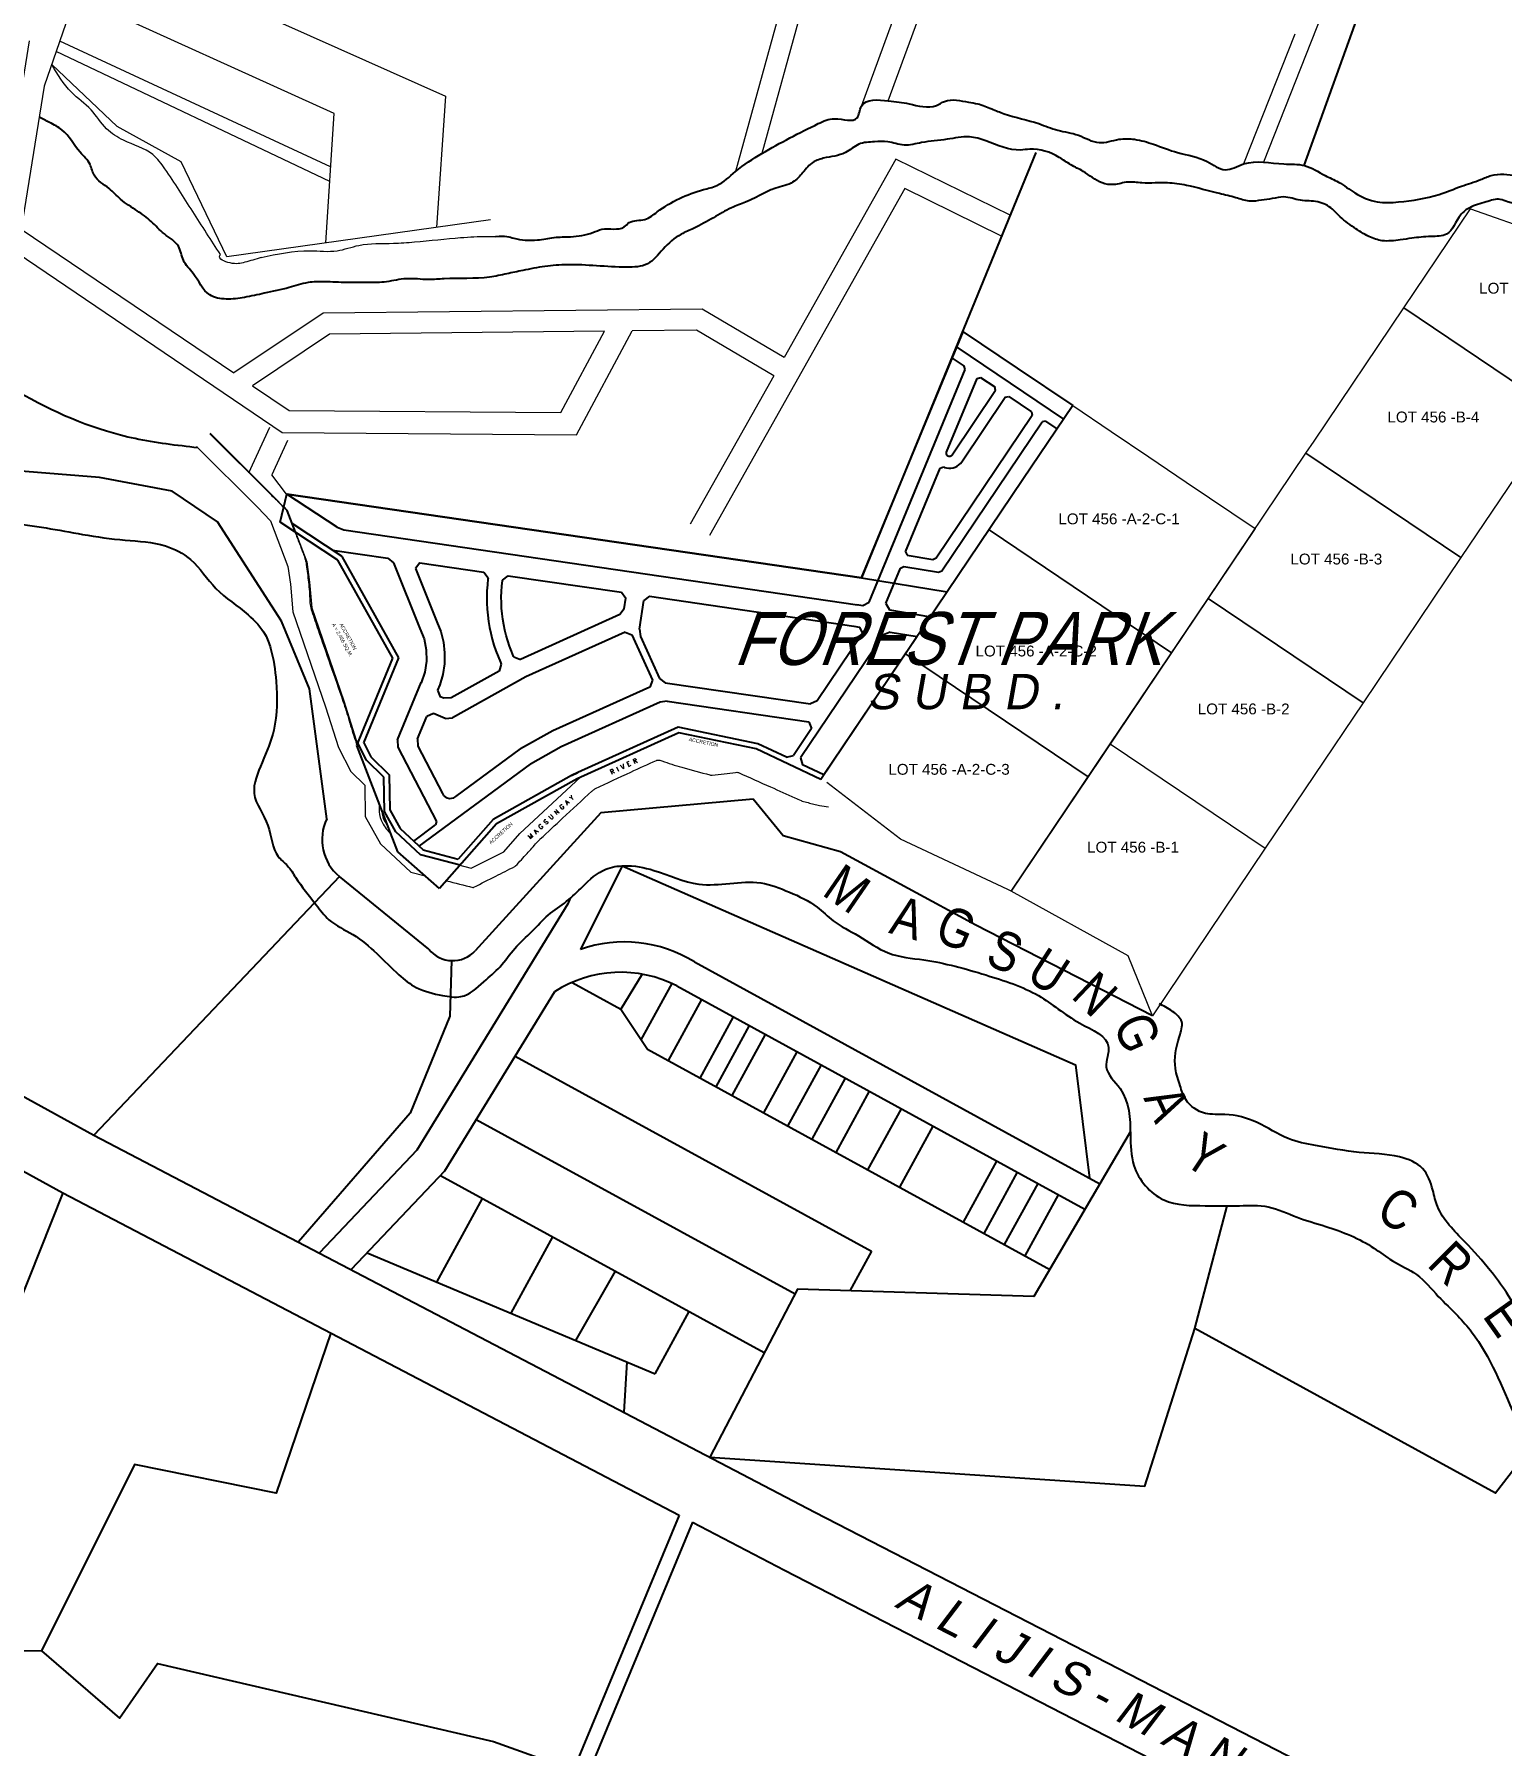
# Model space of a CAD drawing. Header units: inches. Extents: x -1369 to 1198, y -366 to 1398.
# Drawn here: x -592.79 to -570.34, y 935.08 to 961.27 of the extents above; entities that cross this region are included whole.
import ezdxf
from ezdxf.enums import TextEntityAlignment as Align

# ---------------------------------------------------------------- set-up
doc = ezdxf.new("R2010")
doc.units = ezdxf.units.IN
doc.header["$MEASUREMENT"] = 0
doc.linetypes.add('CENTER', pattern=[2, 1.25, -0.25, 0.25, -0.25])
doc.linetypes.add('CENTER2', pattern=[1.125, 0.75, -0.125, 0.125, -0.125])
for name, color, linetype, lineweight in [('ACCRETION', 7, 'Continuous', 13), ('ADJ_LOTS', 7, 'Continuous', 13), ('ARC1', 7, 'Continuous', 13), ('BDRY_LOTS', 6, 'Continuous', 13), ('BOUNDARY', 3, 'Continuous', 13), ('RIVER', 6, 'Continuous', 13), ('ROAD', 8, 'Continuous', 20), ('SUBDIVIDION', 8, 'Continuous', 25)]:
    doc.layers.add(name, color=color, linetype=linetype, lineweight=lineweight)
for name, color, linetype in [('BLOCKS', 5, 'Continuous'), ('CREEK_RIVER', 7, 'Continuous'), ('LOT_NO', 8, 'Continuous'), ('NATL_ROAD', 1, 'Continuous'), ('PERIMETER', 1, 'Continuous'), ('SUBLOTS', 1, 'Continuous')]:
    doc.layers.add(name, color=color, linetype=linetype)
doc.styles.add('LOT_NO', font='ARIALN.TTF', dxfattribs={"width": 1.5, "height": 1})
doc.styles.add('LOTNUMBER', font='arial.ttf', dxfattribs={"height": 10})
doc.styles.add('PX-0', font='leroy')
doc.styles.get("Standard").update_dxf_attribs({"font": 'arial.ttf'})
doc.styles.add('T_STYLE', font='simplex.shx')

msp = doc.modelspace()

# ---------------------------------------------------------------- linework, layer by layer
at = {"layer": 'ADJ_LOTS', "color": 8}
for p, q in [((-571.8374, 957.0807), (-570.8157, 958.5985)), ((-570.8157, 958.5985), (-568.571, 957.8109)), ((-573.2093, 955.043), (-571.8374, 957.0807)), ((-569.4662, 955.4843), (-571.8374, 957.0807)), ((-571.8374, 957.0807), (-569.4662, 955.4843)), ((-577.6644, 954.457), (-576.9037, 955.587)), ((-576.9037, 955.587), (-576.3132, 955.1892)), ((-569.4662, 955.4843), (-570.9632, 953.2606)), ((-576.3132, 955.1892), (-575.7394, 954.8025)), ((-573.3344, 954.857), (-573.2093, 955.043)), ((-575.7394, 954.8025), (-575.1655, 954.4158)), ((-574.8314, 952.6334), (-573.3344, 954.857)), ((-570.9632, 953.2606), (-573.3344, 954.857)), ((-573.3344, 954.857), (-570.9632, 953.2606)), ((-578.1834, 953.6864), (-577.6644, 954.457)), ((-575.1655, 954.4158), (-574.1098, 953.7046)), ((-579.4631, 951.7855), (-578.1834, 953.6864)), ((-575.3895, 951.804), (-578.1834, 953.6864)), ((-578.1834, 953.6864), (-575.3892, 951.804)), ((-574.1098, 953.7046), (-575.3895, 951.804)), ((-570.9632, 953.2606), (-572.4602, 951.037)), ((-578.8242, 952.7347), (-580.7567, 949.8641)), ((-576.3284, 950.4097), (-574.8314, 952.6334)), ((-572.4602, 951.037), (-574.8314, 952.6334)), ((-574.8314, 952.6334), (-572.4602, 951.037)), ((-580.7567, 949.8641), (-579.4631, 951.7855)), ((-579.4631, 951.7855), (-576.6692, 949.9034)), ((-576.6687, 949.9034), (-579.4631, 951.7855)), ((-575.3892, 951.804), (-576.6687, 949.9034)), ((-572.4602, 951.037), (-573.9572, 948.8133)), ((-577.8468, 948.1542), (-576.3284, 950.4097)), ((-576.3284, 950.4097), (-573.9572, 948.8133)), ((-579.5395, 948.9531), (-580.6653, 949.8209)), ((-576.6692, 949.9034), (-577.8468, 948.1542)), ((-577.8963, 948.1816), (-579.5395, 948.9531)), ((-573.9572, 948.8133), (-575.6843, 946.2483)), ((-577.8468, 948.1542), (-577.8963, 948.1816)), ((-576.053, 947.1674), (-577.8468, 948.1542)), ((-575.6843, 946.2483), (-576.053, 947.1674))]:
    msp.add_line(p, q, dxfattribs=at)
at = {"layer": 'ARC1', "color": 8}
msp.add_arc((-578.7886, 954.8558), 0.0479, 157.55021, 326.05078, dxfattribs=at)
at = {"layer": 'BLOCKS', "color": 8}
for p, q in [((-578.7478, 956.3122), (-578.5666, 956.1901)), ((-578.6777, 956.4819), (-577.0432, 955.38)), ((-580.02, 952.5808), (-578.5507, 956.1371)), ((-578.5507, 956.1371), (-578.5666, 956.1901)), ((-578.8329, 954.8741), (-578.3663, 956.0033)), ((-578.0836, 955.8172), (-578.7489, 954.8291)), ((-578.3663, 956.0033), (-578.3133, 956.0193)), ((-578.3133, 956.0193), (-578.0942, 955.8716)), ((-578.0836, 955.8172), (-578.0942, 955.8716)), ((-578.5996, 954.7286), (-577.9345, 955.7166)), ((-577.9345, 955.7166), (-577.8801, 955.7272)), ((-577.8801, 955.7272), (-577.5319, 955.4925)), ((-578.9906, 953.2556), (-577.5213, 955.4381)), ((-578.9059, 953.0593), (-577.3721, 955.3375)), ((-577.5319, 955.4925), (-577.5213, 955.4381)), ((-577.3178, 955.3481), (-577.3721, 955.3375)), ((-577.3178, 955.3481), (-577.1438, 955.2309)), ((-578.8363, 954.8605), (-578.8329, 954.8741)), ((-578.8356, 954.8465), (-578.8363, 954.8605)), ((-578.8309, 954.8333), (-578.8356, 954.8465)), ((-578.8225, 954.822), (-578.8309, 954.8333)), ((-578.8113, 954.8136), (-578.8225, 954.822)), ((-578.798, 954.8089), (-578.8113, 954.8136)), ((-578.784, 954.8082), (-578.798, 954.8089)), ((-578.7704, 954.8115), (-578.784, 954.8082)), ((-578.7584, 954.8187), (-578.7704, 954.8115)), ((-578.7489, 954.8291), (-578.7584, 954.8187)), ((-578.6203, 954.7023), (-578.5996, 954.7286)), ((-579.4638, 953.3472), (-578.9335, 954.6305)), ((-578.9335, 954.6305), (-578.8816, 954.6496)), ((-578.8816, 954.6496), (-578.8657, 954.6414)), ((-578.8657, 954.6414), (-578.8335, 954.6325)), ((-578.8335, 954.6325), (-578.8002, 954.6283)), ((-578.8002, 954.6283), (-578.7668, 954.6291)), ((-578.7668, 954.6291), (-578.7338, 954.6347)), ((-578.7338, 954.6347), (-578.702, 954.6451)), ((-578.702, 954.6451), (-578.6721, 954.6601)), ((-578.6721, 954.6601), (-578.6446, 954.6793)), ((-578.6446, 954.6793), (-578.6203, 954.7023)), ((-588.161, 953.7241), (-588.9305, 954.2314)), ((-588.9238, 953.9812), (-588.9768, 954.0362)), ((-588.7969, 953.6482), (-588.9238, 953.9812)), ((-588.0839, 953.2776), (-588.8476, 953.781)), ((-588.161, 953.7241), (-588.0575, 953.6847)), ((-588.0575, 953.6847), (-580.1967, 952.5403)), ((-588.2305, 953.3742), (-587.3835, 953.2509)), ((-587.2177, 951.7265), (-588.0839, 953.2776)), ((-587.3835, 953.2509), (-587.2965, 953.1824)), ((-587.2965, 953.1824), (-586.8924, 952.1755)), ((-579.4638, 953.3472), (-579.4369, 953.2988)), ((-579.4369, 953.2988), (-579.0415, 953.2337)), ((-579.0415, 953.2337), (-578.9906, 953.2556)), ((-586.9622, 953.0926), (-586.6355, 952.2786)), ((-585.916, 953.0373), (-585.8496, 952.9486)), ((-585.8513, 952.9369), (-585.8608, 952.844)), ((-585.8496, 952.9486), (-585.8513, 952.9369)), ((-585.6401, 952.8256), (-585.6315, 952.9101)), ((-585.6315, 952.9101), (-585.6306, 952.9164)), ((-585.6306, 952.9164), (-585.5419, 952.9828)), ((-585.5419, 952.9828), (-583.8078, 952.7303)), ((-579.7607, 952.5562), (-579.5368, 953.098)), ((-579.5368, 953.098), (-579.4884, 953.1249)), ((-579.4884, 953.1249), (-578.9567, 953.0374)), ((-578.9567, 953.0374), (-578.9059, 953.0593)), ((-585.8668, 952.7508), (-585.8692, 952.6575)), ((-585.8692, 952.6575), (-585.868, 952.5641)), ((-585.8608, 952.844), (-585.8668, 952.7508)), ((-585.6477, 952.6561), (-585.6456, 952.7409)), ((-585.6467, 952.5712), (-585.6477, 952.6561)), ((-585.6456, 952.7409), (-585.6401, 952.8256)), ((-583.8078, 952.7303), (-583.7416, 952.6416)), ((-583.7656, 952.4763), (-583.7416, 952.6416)), ((-583.3789, 952.6679), (-583.4677, 952.6017)), ((-583.3789, 952.6679), (-580.2515, 952.2126)), ((-585.868, 952.5641), (-585.8632, 952.4708)), ((-585.8632, 952.4708), (-585.8549, 952.3778)), ((-585.8549, 952.3778), (-585.8429, 952.2852)), ((-585.6423, 952.4864), (-585.6467, 952.5712)), ((-585.6347, 952.4019), (-585.6423, 952.4864)), ((-585.6239, 952.3177), (-585.6347, 952.4019)), ((-583.8323, 952.3879), (-585.3525, 951.7036)), ((-583.7656, 952.4763), (-583.8323, 952.3879)), ((-583.5313, 952.1646), (-583.4677, 952.6017)), ((-580.2044, 952.5415), (-580.1168, 952.527)), ((-580.1168, 952.527), (-580.02, 952.5808)), ((-579.7607, 952.5562), (-579.7068, 952.4594)), ((-579.7607, 952.5562), (-579.7068, 952.4594)), ((-579.7068, 952.4594), (-579.0792, 952.3559)), ((-586.8924, 952.1755), (-586.8296, 952.0161)), ((-586.6355, 952.2786), (-586.5742, 952.1273)), ((-586.5742, 952.1273), (-586.5336, 951.9665)), ((-585.8429, 952.2852), (-585.8275, 952.1931)), ((-585.8275, 952.1931), (-585.8085, 952.1017)), ((-585.6098, 952.234), (-585.6239, 952.3177)), ((-585.5926, 952.1509), (-585.6098, 952.234)), ((-585.5721, 952.0685), (-585.5926, 952.1509)), ((-583.7526, 952.1203), (-585.2734, 951.4357)), ((-583.7526, 952.1203), (-583.6491, 952.081)), ((-583.5313, 952.1646), (-583.5159, 952.0549)), ((-580.2515, 952.2126), (-580.1652, 952.1983)), ((-580.1652, 952.1983), (-580.1213, 952.0967)), ((-579.6988, 952.1214), (-579.8005, 952.0775)), ((-579.6988, 952.1214), (-579.2832, 952.0529)), ((-586.8296, 952.0161), (-586.7959, 951.8481)), ((-586.7959, 951.8481), (-586.7924, 951.6768)), ((-586.5336, 951.9665), (-586.5147, 951.8017)), ((-585.8085, 952.1017), (-585.786, 952.0111)), ((-585.786, 952.0111), (-585.76, 951.9214)), ((-585.76, 951.9214), (-585.7306, 951.8327)), ((-585.5485, 951.987), (-585.5721, 952.0685)), ((-585.5218, 951.9064), (-585.5485, 951.987)), ((-585.492, 951.8269), (-585.5218, 951.9064)), ((-583.6491, 952.081), (-583.3348, 951.3827)), ((-583.5159, 952.0549), (-583.2268, 951.4128)), ((-579.8005, 952.0775), (-581.0673, 950.1958)), ((-580.1213, 952.0967), (-580.8143, 951.0673)), ((-579.2832, 952.0529), (-580.7098, 949.9338)), ((-587.7531, 950.4242), (-587.2177, 951.7265)), ((-586.7924, 951.6768), (-586.8192, 951.5075)), ((-586.5179, 951.6359), (-586.5431, 951.472)), ((-586.5147, 951.8017), (-586.5179, 951.6359)), ((-585.7306, 951.8327), (-585.6979, 951.7453)), ((-585.6979, 951.7453), (-585.6618, 951.6591)), ((-585.6479, 951.6295), (-585.6817, 951.5241)), ((-585.6618, 951.6591), (-585.6479, 951.6295)), ((-585.4592, 951.7487), (-585.492, 951.8269)), ((-585.4562, 951.7423), (-585.4592, 951.7487)), ((-585.4562, 951.7423), (-585.3525, 951.7036)), ((-587.2349, 950.4718), (-586.8745, 951.3483)), ((-586.8192, 951.5075), (-586.8754, 951.3457)), ((-586.5431, 951.472), (-586.5899, 951.3129)), ((-585.2734, 951.4357), (-586.3956, 950.8067)), ((-583.3348, 951.3827), (-583.374, 951.2792)), ((-583.2268, 951.4128), (-583.1384, 951.3461)), ((-583.1384, 951.3461), (-580.9155, 951.0225)), ((-586.5899, 951.3129), (-586.6251, 951.2341)), ((-586.6251, 951.2341), (-586.584, 951.1313)), ((-586.5247, 951.1069), (-586.584, 951.1313)), ((-586.4142, 951.1136), (-586.5247, 951.1069)), ((-583.374, 951.2792), (-584.8578, 950.6112)), ((-583.1071, 951.0618), (-583.2167, 951.0464)), ((-583.1071, 951.0618), (-580.9429, 950.7467)), ((-580.8143, 951.0673), (-580.9155, 951.0225)), ((-586.93, 950.4852), (-586.7878, 950.8311)), ((-586.6857, 950.8738), (-586.7878, 950.8311)), ((-586.5061, 950.8), (-586.6857, 950.8738)), ((-586.5061, 950.8), (-586.3956, 950.8067)), ((-583.2167, 951.0464), (-584.7331, 950.3638)), ((-584.8578, 950.6112), (-585.3535, 950.3334)), ((-582.9423, 950.6642), (-584.4748, 949.9744)), ((-581.72, 950.4118), (-582.9423, 950.6642)), ((-580.8981, 950.6455), (-581.1752, 950.2338)), ((-580.9429, 950.7467), (-580.8981, 950.6455)), ((-587.7108, 950.1631), (-587.8445, 950.4201)), ((-587.7531, 950.4242), (-587.6431, 950.2128)), ((-587.2349, 950.4718), (-587.23, 950.3611)), ((-587.23, 950.3611), (-586.64, 949.2231)), ((-586.93, 950.4852), (-586.9252, 950.3746)), ((-586.9252, 950.3746), (-586.5497, 949.6503)), ((-586.3447, 949.6026), (-585.3535, 950.3334)), ((-584.7331, 950.3638), (-585.2031, 950.1004)), ((-581.2819, 950.2045), (-581.72, 950.4118)), ((-587.447, 949.9006), (-587.7108, 950.1631)), ((-587.6431, 950.2128), (-587.3647, 949.9359)), ((-586.9051, 948.8453), (-585.2031, 950.1004)), ((-581.2819, 950.2045), (-581.1752, 950.2338)), ((-581.0673, 950.1958), (-581.0379, 950.0891)), ((-580.7098, 949.9338), (-581.0379, 950.0891)), ((-587.4365, 949.3766), (-587.447, 949.9006)), ((-587.3647, 949.9359), (-587.3539, 949.399)), ((-584.5736, 949.9245), (-585.774, 949.2517)), ((-584.4748, 949.9744), (-584.5736, 949.9245)), ((-584.5736, 949.9245), (-584.4748, 949.9744)), ((-586.5497, 949.6503), (-586.5304, 949.6222)), ((-586.5304, 949.6222), (-586.5048, 949.5996)), ((-586.5048, 949.5996), (-586.4745, 949.584)), ((-586.4745, 949.584), (-586.4413, 949.5763)), ((-586.4413, 949.5763), (-586.4073, 949.5769)), ((-586.4073, 949.5769), (-586.3744, 949.5859)), ((-586.3744, 949.5859), (-586.3447, 949.6026)), ((-587.261, 949.0627), (-587.4365, 949.3766)), ((-587.3539, 949.399), (-587.1949, 949.1147)), ((-586.64, 949.2231), (-586.6526, 949.1691)), ((-585.774, 949.2517), (-586.3057, 948.6478)), ((-586.8845, 948.7128), (-587.261, 949.0627)), ((-587.1949, 949.1147), (-586.8433, 948.7879)), ((-586.9877, 948.9221), (-586.6526, 949.1691)), ((-586.2771, 948.5546), (-586.8845, 948.7128)), ((-586.8433, 948.7879), (-586.3057, 948.6478))]:
    msp.add_line(p, q, dxfattribs=at)
at = {"layer": 'BLOCKS', "color": 8, "linetype": 'CENTER'}
msp.add_line((-586.8937, 953.1796), (-586.9622, 953.0926), dxfattribs=at)
at = {"layer": 'BLOCKS', "color": 8, "linetype": 'Continuous'}
for p, q in [((-586.8937, 953.1796), (-585.916, 953.0373)), ((-585.6817, 951.5241), (-586.4142, 951.1136))]:
    msp.add_line(p, q, dxfattribs=at)
at = {"layer": 'BOUNDARY', "color": 8, "linetype": 'CENTER2', "ltscale": 5}
for p, q in [((-589.1949, 955.254), (-589.5149, 954.5512)), ((-588.9205, 955.0551), (-589.1604, 954.5282)), ((-588.9353, 954.2321), (-589.1604, 954.5282))]:
    msp.add_line(p, q, dxfattribs=at)
at = {"layer": 'CREEK_RIVER', "color": 8}
for points, knots in [([(-610.0285, 960.3233), (-609.9876, 960.304), (-609.907, 960.2659), (-609.8116, 960.2138), (-609.7364, 960.1662), (-609.3759, 959.9352), (-608.6035, 959.8779), (-607.7714, 959.6065), (-607.0866, 959.5279), (-606.5895, 959.4531), (-606.0371, 959.3342), (-605.3732, 959.4166), (-604.6476, 959.4838), (-603.9681, 959.7083), (-603.5133, 959.9993), (-603.0523, 960.183), (-602.5435, 960.137), (-601.9261, 959.935), (-601.1092, 959.585), (-600.2884, 959.2325), (-599.5713, 958.9278), (-599.0845, 958.6432), (-598.4843, 958.6171), (-597.9791, 958.269), (-597.3532, 958.4553), (-596.6596, 957.7546), (-596.5276, 956.7464), (-595.8101, 955.8683), (-595.5625, 955.15), (-595.2818, 954.5234), (-594.9485, 954.1057), (-594.2045, 953.7963), (-593.2322, 953.8514), (-592.2133, 953.6339), (-591.4174, 953.5176), (-590.8382, 953.4966), (-590.3324, 953.2312), (-590.0372, 952.7429), (-589.5579, 952.4484), (-589.2634, 952.1277), (-589.1438, 951.793), (-589.0752, 951.2943), (-589.0677, 950.7091), (-589.2951, 950.1425), (-589.5275, 949.624), (-589.1598, 949.1936), (-589.1604, 948.7384), (-588.904, 948.5497), (-588.7471, 948.2756), (-588.5225, 948.0134), (-588.2748, 947.6645), (-587.7439, 947.4412), (-587.3784, 947.0019), (-586.9342, 946.6424), (-586.597, 946.5672), (-586.2083, 946.4985), (-585.9323, 946.7598), (-585.6502, 946.9928), (-585.448, 947.2942), (-585.1749, 947.5314), (-584.94, 947.8038), (-584.6422, 947.9869), (-584.3804, 948.2529), (-584.112, 948.5054), (-583.7075, 948.5663), (-583.2236, 948.4756), (-582.5666, 948.1469), (-581.8258, 948.3771), (-581.2294, 948.1422), (-580.8422, 947.9647), (-580.5502, 947.6561), (-580.151, 947.4776), (-579.7368, 947.1561), (-579.0312, 947.1085), (-578.2768, 946.8897), (-577.413, 946.6176), (-576.9149, 946.1528), (-576.2458, 945.891), (-576.4675, 945.4159), (-576.0392, 945.0697), (-576.018, 944.5093), (-576.0149, 943.8765), (-575.5612, 943.3383), (-574.9083, 943.3455), (-574.3824, 943.3362), (-573.8934, 943.3622), (-573.4764, 943.1516), (-572.9186, 943.0037), (-572.4102, 942.7988), (-571.9983, 942.4696), (-571.6067, 942.3107), (-571.3281, 941.9568), (-571.0276, 941.6855), (-570.5492, 941.1318), (-570.2461, 940.3376), (-569.8571, 939.5253), (-569.4608, 938.9916), (-568.9603, 938.8702), (-568.5451, 938.8934), (-568.2556, 938.7025), (-567.8552, 938.3682), (-567.2933, 938.2313), (-566.9065, 937.796), (-566.5078, 937.4899), (-566.334, 936.8818), (-565.9867, 936.3755), (-566.0203, 935.8278), (-565.8504, 935.3531), (-565.4644, 935.0258), (-564.994, 934.993), (-564.6785, 935.0234), (-564.4601, 935.061), (-564.3888, 935.0684)], [0, 0, 0, 0, 0.00045245, 0.00089134, 0.0010854, 0.00134324, 0.00516387, 0.00847533, 0.01013265, 0.01203045, 0.01351396, 0.01574369, 0.01864401, 0.02081189, 0.02280384, 0.02404537, 0.0256871, 0.02776364, 0.03054897, 0.0345648, 0.03668859, 0.03836631, 0.04010153, 0.04256589, 0.04403196, 0.0460357, 0.05119349, 0.05403677, 0.05710487, 0.05872881, 0.06092741, 0.06221236, 0.06663196, 0.07042755, 0.07261529, 0.07468694, 0.07615511, 0.07810564, 0.08022826, 0.08164632, 0.08251134, 0.08444712, 0.08715986, 0.08890091, 0.09053417, 0.09231807, 0.09398464, 0.09464733, 0.09536223, 0.09711928, 0.09811671, 0.09956363, 0.10267705, 0.10376672, 0.10517538, 0.10611475, 0.10751217, 0.10863127, 0.10983872, 0.11108127, 0.11224098, 0.11341259, 0.11453169, 0.1159962, 0.11695006, 0.11849145, 0.12088228, 0.12404701, 0.12558498, 0.12718408, 0.1282642, 0.12976127, 0.13151981, 0.13336995, 0.13661546, 0.13950961, 0.14204429, 0.14395685, 0.14495912, 0.14627521, 0.14867595, 0.15026662, 0.15259183, 0.15472151, 0.1564794, 0.15794547, 0.15950227, 0.16104025, 0.16374106, 0.16487852, 0.16629551, 0.16786941, 0.16927764, 0.17035763, 0.17515037, 0.17758615, 0.17945402, 0.18153055, 0.18241144, 0.18353838, 0.18483909, 0.18766892, 0.18895359, 0.19061032, 0.19254901, 0.19509416, 0.1965043, 0.19787511, 0.20004334, 0.20104633, 0.20251591, 0.20323049, 0.20323049, 0.20323049, 0.20323049]), ([(-585.7338, 958.1752), (-585.5864, 958.1904), (-585.4283, 958.1282), (-585.1327, 958.1005), (-584.8418, 958.1694), (-584.5567, 958.1664), (-584.3043, 958.1994), (-584.0532, 958.3287), (-583.8183, 958.2465), (-583.6612, 958.4366), (-583.4441, 958.4019), (-583.1135, 958.6799), (-582.7441, 958.8526), (-582.2958, 958.9519), (-582.0373, 959.211), (-581.5268, 959.5354), (-581.0064, 959.8015), (-580.5395, 960.0257), (-580.1735, 959.8813), (-580.16, 960.2994), (-579.7309, 960.2531), (-579.3881, 960.2126), (-579.0651, 960.112), (-578.8019, 960.3003), (-578.569, 960.238), (-578.3286, 960.2055), (-578.1494, 960.1325), (-577.8481, 960.0036), (-577.495, 959.9436), (-577.1304, 959.7831), (-576.8075, 959.7511), (-576.5138, 959.5585), (-576.2197, 959.6773), (-575.9349, 959.6708), (-575.6364, 959.5818), (-575.2755, 959.4337), (-574.8918, 959.385), (-574.5762, 959.1313), (-574.1874, 959.3783), (-573.7759, 959.2672), (-573.3366, 959.2928), (-573.0803, 959.1186), (-572.8109, 959.0048), (-572.5745, 958.8211), (-572.2615, 958.6773), (-571.8133, 958.7087), (-571.3749, 958.7706), (-570.975, 958.945), (-570.7039, 959.0224), (-570.4367, 959.1502), (-570.0995, 959.106), (-569.5714, 959.0459), (-569.0673, 958.7993), (-568.528, 958.7874), (-568.197, 958.9164), (-567.8063, 958.8788), (-567.6013, 958.5915), (-567.3227, 958.3129), (-566.9401, 958.3246), (-566.6698, 958.5936), (-566.7354, 958.9704), (-566.7743, 959.3038), (-566.7426, 959.619), (-566.554, 959.8324), (-566.4167, 960.1665), (-566.0066, 960.0755), (-565.6547, 960.1765), (-565.3377, 959.9818), (-565.1126, 959.8122), (-564.9171, 959.7131), (-564.6573, 959.5548), (-564.3085, 959.3844), (-563.8454, 959.3517), (-563.4583, 959.3091), (-563.1472, 959.291), (-562.9623, 959.1419), (-562.7655, 959.064), (-562.5784, 958.9859), (-562.3337, 958.9999), (-561.9816, 958.9759), (-561.9079, 958.4701), (-561.6719, 958.1608), (-561.5236, 957.8728), (-561.4427, 957.6313), (-561.2228, 957.3835), (-561.5034, 957.1172), (-561.3761, 956.8236), (-561.4588, 956.3556), (-561.6362, 955.8836), (-561.8314, 955.3626), (-561.9885, 955.0136), (-561.9003, 954.7316), (-561.8605, 954.244), (-561.8535, 953.6825), (-561.8266, 953.0728), (-561.8949, 952.7106), (-561.878, 952.3626), (-561.8832, 952.058), (-561.8801, 951.7717), (-561.7389, 951.5095), (-561.6238, 951.2088), (-561.4782, 950.9506), (-561.3438, 950.7107), (-561.1842, 950.4674), (-560.8799, 950.5394), (-560.6555, 950.5982), (-560.4315, 950.7534), (-560.1969, 950.8011), (-559.9538, 950.9437), (-559.6179, 950.8815), (-559.5234, 950.5294), (-559.2432, 950.3532), (-559.0654, 950.0945), (-558.817, 949.946), (-558.7018, 949.7613), (-558.5563, 949.6065), (-558.2947, 949.5225), (-557.9113, 949.7979), (-557.4453, 949.9514), (-556.9528, 950.353), (-556.493, 950.0598), (-556.0422, 950.0086), (-555.6748, 949.9048), (-555.1681, 949.7059), (-554.5037, 949.8098), (-553.8947, 949.6263), (-553.4018, 949.636), (-553.0345, 949.5201), (-552.7156, 949.4718), (-552.4353, 949.4139), (-552.2033, 949.3849), (-551.894, 949.4042), (-551.6427, 949.4525), (-551.4687, 949.5298), (-551.4407, 949.7433), (-551.4035, 950.0113), (-551.2345, 950.2471), (-551.0588, 950.536), (-551.1775, 950.9831), (-550.8227, 951.3799), (-550.6948, 951.8481), (-550.5122, 952.3566), (-550.0476, 952.5311), (-549.7901, 952.8429), (-549.553, 952.9142), (-549.4053, 953.0648), (-549.0841, 953.0834), (-548.833, 953.0703), (-548.6568, 953.0338), (-548.6524, 953.0329)], [0.04332899, 0.04332899, 0.04332899, 0.04332899, 0.04415178, 0.04541546, 0.04626732, 0.04711082, 0.04826743, 0.04876042, 0.04990472, 0.05023361, 0.05105146, 0.05178815, 0.05440651, 0.05511256, 0.05630371, 0.05793904, 0.06119298, 0.06207247, 0.06321193, 0.0638528, 0.06524933, 0.06632349, 0.06771607, 0.06818695, 0.06940922, 0.06988016, 0.07063947, 0.07131991, 0.07315975, 0.07418542, 0.07526834, 0.07638747, 0.07741234, 0.07821266, 0.07921386, 0.08050589, 0.08209142, 0.08309789, 0.08407159, 0.08613338, 0.08718981, 0.08835774, 0.08911114, 0.0901157, 0.09134364, 0.09243883, 0.09453731, 0.09575, 0.09677567, 0.09736232, 0.09866811, 0.10003236, 0.10271121, 0.10414337, 0.1052673, 0.10624431, 0.10779376, 0.10857021, 0.11012931, 0.11099325, 0.11204554, 0.11364999, 0.11450851, 0.11502242, 0.1165158, 0.11740037, 0.11879105, 0.12005314, 0.12087082, 0.12164395, 0.12222903, 0.12392135, 0.1254523, 0.12680612, 0.12788001, 0.1284291, 0.12912626, 0.13000575, 0.13038485, 0.13160536, 0.13296884, 0.13475606, 0.13560325, 0.1361505, 0.13737779, 0.13818757, 0.13932715, 0.14017318, 0.14291545, 0.14431477, 0.14583596, 0.14647985, 0.14720034, 0.15072954, 0.15209962, 0.1532812, 0.1543903, 0.15556465, 0.15635026, 0.1571985, 0.15848376, 0.15959305, 0.16011915, 0.16131904, 0.16197519, 0.16300743, 0.16367951, 0.16465004, 0.16535316, 0.16649336, 0.16739989, 0.16869209, 0.1696623, 0.17049817, 0.17151759, 0.17179449, 0.17262028, 0.17396612, 0.17615569, 0.17776137, 0.17959984, 0.1808675, 0.18235626, 0.18338851, 0.18628781, 0.18785739, 0.1898051, 0.19077562, 0.19185236, 0.19296993, 0.19440779, 0.1953958, 0.19662232, 0.19731606, 0.19805997, 0.19897568, 0.19988222, 0.2009623, 0.20220189, 0.20409867, 0.20577109, 0.2071429, 0.20923238, 0.21034388, 0.21107374, 0.21163525, 0.21236519, 0.21413284, 0.21417787, 0.21417787, 0.21417787, 0.21417787]), ([(-554.4768, 949.4357), (-554.7434, 949.2643), (-555.2048, 949.3468), (-555.8365, 949.3118), (-556.2576, 949.5424), (-556.5656, 949.6017), (-556.8409, 949.6012), (-557.148, 949.6594), (-557.408, 949.563), (-557.6045, 949.4849), (-557.7583, 949.3773), (-557.9516, 949.3362), (-558.1653, 949.2806), (-558.394, 949.1895), (-558.6775, 949.0947), (-558.8739, 949.346), (-559.1383, 949.5189), (-559.4478, 949.7588), (-559.5991, 950.0525), (-559.7969, 950.3821), (-560.1557, 950.2868), (-560.4514, 950.2372), (-560.6836, 950.1654), (-560.9624, 950.1633), (-561.3043, 950.1124), (-561.7053, 950.2214), (-561.9223, 950.6149), (-561.9995, 951.0086), (-562.0527, 951.4258), (-562.1237, 951.778), (-562.1397, 952.1981), (-562.4844, 952.4193), (-562.5128, 952.787), (-562.2584, 953.2032), (-562.5762, 953.767), (-562.3339, 954.3594), (-562.4649, 954.7604), (-562.4538, 955.131), (-562.247, 955.3008), (-562.05, 955.5452), (-562.1108, 955.8821), (-561.8681, 956.1557), (-561.7394, 956.4709), (-561.5999, 956.9817), (-561.5847, 957.5333), (-561.8985, 957.8654), (-562.0438, 958.0675), (-562.2722, 958.2088), (-562.3554, 958.428), (-562.3778, 958.6749), (-562.7042, 958.8063), (-563.0203, 958.7717), (-563.334, 958.8922), (-563.621, 958.9329), (-563.9343, 959.0158), (-564.2508, 959.032), (-564.4946, 958.9886), (-564.7207, 958.9838), (-564.8515, 959.173), (-565.0894, 959.3612), (-565.3721, 959.524), (-565.686, 959.756), (-565.9757, 959.6771), (-566.2324, 959.7295), (-566.3739, 959.5752), (-566.3144, 959.3315), (-566.2262, 959.0686), (-566.2446, 958.7743), (-566.248, 958.5484), (-566.225, 958.3509), (-566.3051, 958.178), (-566.4908, 957.9792), (-566.7344, 957.8338), (-567.0711, 957.8057), (-567.3302, 957.9149), (-567.5825, 958.0911), (-567.8376, 958.2389), (-568.1109, 958.29), (-568.3728, 958.3787), (-568.6375, 958.5026), (-568.9129, 958.5742), (-569.1783, 958.5649), (-569.3787, 958.5562), (-569.6068, 958.5378), (-569.8626, 958.6969), (-570.1511, 958.6505), (-570.3908, 958.769), (-570.594, 958.6928), (-570.8093, 958.6442), (-571.0259, 958.4744), (-571.1133, 958.1727), (-571.4466, 958.1784), (-571.6755, 958.1556), (-571.9228, 958.1177), (-572.1482, 958.0895), (-572.3927, 958.1726), (-572.6091, 958.3192), (-572.8004, 958.4546), (-572.9511, 958.6268), (-573.1552, 958.7293), (-573.4186, 958.7076), (-573.6452, 958.8027), (-573.8454, 958.7519), (-574.0204, 958.729), (-574.2108, 958.7008), (-574.4212, 958.7779), (-574.743, 958.8457), (-575.0865, 958.9511), (-575.4192, 958.9992), (-575.6478, 958.9953), (-575.8498, 958.9869), (-576.0629, 959.027), (-576.2601, 958.9534), (-576.5132, 958.9919), (-576.6998, 959.1633), (-576.9357, 959.2644), (-577.1732, 959.4439), (-577.4523, 959.5345), (-577.8368, 959.4685), (-578.138, 959.6112), (-578.5093, 959.7289), (-578.8433, 959.6466), (-579.1746, 959.6328), (-579.4799, 959.543), (-579.7158, 959.6395), (-579.9494, 959.6213), (-580.187, 959.6154), (-580.4, 959.4094), (-580.6702, 959.3972), (-580.9194, 959.3067), (-581.0411, 959.1283), (-581.221, 958.9602), (-581.4529, 958.9268), (-581.6765, 958.8107), (-581.8875, 958.7055), (-582.1525, 958.6099), (-582.4093, 958.4567), (-582.6603, 958.3115), (-582.9456, 958.1985), (-583.1729, 958.0011), (-583.3856, 957.7122), (-583.9414, 957.6923), (-584.4462, 957.7621), (-584.9824, 957.7247), (-585.2873, 957.6609), (-585.5686, 957.6024), (-585.9641, 957.5147), (-586.3701, 957.5478), (-586.7943, 957.5026), (-587.0915, 957.5515), (-587.3981, 957.4696), (-587.703, 957.4705), (-588.0191, 957.4652), (-588.3215, 957.4854), (-588.6224, 957.4815), (-588.9222, 957.3783), (-589.2482, 957.3126), (-589.5673, 957.2393), (-589.8449, 957.2029), (-590.1858, 957.2605), (-590.3081, 957.5832), (-590.5354, 957.7866), (-590.5614, 958.066), (-590.8152, 958.2016), (-590.9964, 958.4095), (-591.228, 958.579), (-591.4659, 958.7197), (-591.6521, 958.9338), (-591.8868, 959.0542), (-591.9296, 959.3079), (-592.1522, 959.5018), (-592.2927, 959.7834), (-592.5477, 959.9131), (-592.6663, 959.9735), (-592.7187, 960.0014)], [0.05412589, 0.05412589, 0.05412589, 0.05412589, 0.05622927, 0.05878891, 0.06025598, 0.06092179, 0.06190331, 0.06301515, 0.06396574, 0.06460869, 0.06513497, 0.06581658, 0.06656096, 0.0673251, 0.06837785, 0.06907166, 0.07023379, 0.07162143, 0.07285266, 0.07359673, 0.07516369, 0.07582951, 0.07670055, 0.07755182, 0.07859849, 0.08018828, 0.08127435, 0.0828884, 0.08420785, 0.08546282, 0.0865249, 0.08820901, 0.08899463, 0.0899646, 0.09284708, 0.09437019, 0.09601294, 0.09700024, 0.09778611, 0.09858267, 0.10004155, 0.10074741, 0.10211922, 0.10340107, 0.10613647, 0.10694526, 0.10789984, 0.10861694, 0.10954019, 0.11015308, 0.11092621, 0.11262421, 0.11337058, 0.11422969, 0.11551835, 0.11661434, 0.11733536, 0.11805638, 0.11865186, 0.1194877, 0.12109959, 0.12196679, 0.12318835, 0.12390566, 0.12441268, 0.12496148, 0.12625819, 0.12722629, 0.12785766, 0.12853112, 0.12917231, 0.12967932, 0.13125518, 0.1318464, 0.13300525, 0.13395164, 0.13495006, 0.13591055, 0.13670971, 0.13771084, 0.13883477, 0.13950873, 0.14035223, 0.1408577, 0.14175019, 0.14319774, 0.14359732, 0.14432445, 0.14521694, 0.14581544, 0.14701959, 0.14782982, 0.14880229, 0.14939798, 0.15032563, 0.15103169, 0.15192008, 0.15293947, 0.15335631, 0.15420388, 0.15509245, 0.15595157, 0.15654726, 0.15710128, 0.15773452, 0.15842919, 0.15929753, 0.16103421, 0.16201123, 0.16264307, 0.16331702, 0.16403435, 0.16476148, 0.16535717, 0.16649113, 0.16720709, 0.16790799, 0.16947089, 0.16993615, 0.17176488, 0.17263322, 0.17377751, 0.17509413, 0.17598766, 0.17684677, 0.17752073, 0.17833096, 0.17912556, 0.18030041, 0.18094193, 0.18168686, 0.18240396, 0.18333631, 0.18393934, 0.18491894, 0.18569328, 0.18674869, 0.18789821, 0.18859537, 0.18979236, 0.19089443, 0.19196087, 0.19499631, 0.19613674, 0.19729335, 0.1981112, 0.19901165, 0.20132992, 0.20213135, 0.20326944, 0.20428632, 0.20525606, 0.20630912, 0.20744721, 0.2082907, 0.2092919, 0.21058947, 0.21162209, 0.21255259, 0.21342094, 0.21480201, 0.21564406, 0.21640294, 0.21735761, 0.21828111, 0.21918232, 0.22021042, 0.22101489, 0.222029, 0.22261532, 0.2234241, 0.2248905, 0.2256272, 0.22622281, 0.22622281, 0.22622281, 0.22622281]), ([(-561.3107, 935.1116), (-561.4079, 935.3315), (-561.5497, 935.3871), (-561.8029, 935.5035), (-562.1422, 935.6047), (-562.5455, 935.8346), (-562.9363, 935.918), (-563.2783, 936.1009), (-563.7078, 936.0691), (-564.1318, 936.0923), (-564.4833, 936.3198), (-564.6709, 936.6022), (-564.8277, 936.8524), (-565.0053, 937.1085), (-565.1587, 937.403), (-565.3407, 937.6599), (-565.6771, 937.8279), (-565.9748, 938.0412), (-566.3433, 938.2778), (-566.7564, 938.3854), (-566.9302, 938.7711), (-567.1443, 939.1118), (-567.515, 939.2671), (-567.9518, 939.3966), (-568.0463, 939.8145), (-568.3724, 939.9916), (-568.6292, 940.1125), (-568.8848, 940.3654), (-569.2131, 940.5444), (-569.657, 940.9286), (-569.9375, 941.4669), (-570.2418, 941.9929), (-570.5451, 942.3988), (-570.9124, 942.8152), (-571.3062, 943.1855), (-571.3954, 943.615), (-571.5144, 943.9575), (-571.9798, 944.1373), (-572.5373, 944.1404), (-573.1049, 944.2501), (-573.6518, 944.3485), (-574.0599, 944.6396), (-574.5036, 944.7586), (-574.8995, 944.72), (-575.1769, 944.9133), (-575.2639, 945.1915), (-575.3702, 945.5112), (-575.3104, 945.8368), (-575.1881, 946.1643), (-575.3793, 946.329), (-575.5101, 946.3995), (-575.578, 946.4318)], [0.049849777, 0.049849777, 0.049849777, 0.049849777, 0.050991804, 0.052046538, 0.053405647, 0.054706677, 0.055729974, 0.057397523, 0.058439833, 0.059973426, 0.061582064, 0.062378676, 0.063353395, 0.06453926, 0.065483563, 0.066691014, 0.067585264, 0.069193902, 0.070349384, 0.072000241, 0.073105245, 0.074405658, 0.075925531, 0.077026303, 0.078715608, 0.079560502, 0.080635988, 0.081551012, 0.083110888, 0.084356261, 0.087361427, 0.089068849, 0.090451108, 0.092401636, 0.094697812, 0.095550402, 0.096781569, 0.098091623, 0.10015582, 0.102410014, 0.103859543, 0.105641392, 0.107332508, 0.10833036, 0.109549366, 0.110310636, 0.111219662, 0.112862876, 0.113633032, 0.11433833, 0.115092653, 0.115092653, 0.115092653, 0.115092653])]:
    msp.add_open_spline(points, degree=3, knots=knots, dxfattribs=at)
msp.add_spline([(-590.2909, 954.9407), (-591.2522, 955.0814), (-592.9407, 955.7387), (-594.4692, 956.8934), (-595.9283, 958.836), (-596.1639, 959.317)], degree=3, dxfattribs=at)
at = {"layer": 'NATL_ROAD', "color": 1}
for points in [[(-608.0528, 953.3343), (-601.8675, 949.9148), (-591.8824, 944.4238), (-580.8486, 938.6546), (-554.1766, 924.9224)], [(-596.2767, 945.6934), (-592.3574, 943.5382), (-582.9244, 938.606)], [(-582.7215, 938.4998), (-581.3115, 937.7626), (-561.9485, 927.7935)]]:
    msp.add_lwpolyline(points, dxfattribs=at)
at = {"layer": 'PERIMETER', "color": 8}
for p, q in [((-580.1366, 952.9511), (-578.5806, 956.7169)), ((-578.5806, 956.7169), (-577.7557, 956.1608)), ((-577.7557, 956.1608), (-576.9039, 955.587)), ((-576.9039, 955.587), (-577.6646, 954.457)), ((-589.0321, 953.8032), (-588.9305, 954.2314)), ((-588.9305, 954.2314), (-580.1366, 952.9511)), ((-577.6646, 954.457), (-578.8239, 952.735)), ((-588.1465, 953.2194), (-589.0321, 953.8032)), ((-587.3097, 951.721), (-588.1465, 953.2194)), ((-580.1366, 952.9511), (-578.8239, 952.735)), ((-578.8242, 952.7347), (-580.7567, 949.8641)), ((-587.8589, 950.3851), (-587.3097, 951.721)), ((-582.9327, 950.5775), (-584.4879, 949.8774)), ((-581.7466, 950.3325), (-582.9327, 950.5775)), ((-587.2308, 948.7555), (-587.8589, 950.3851)), ((-580.7567, 949.8641), (-581.7466, 950.3325)), ((-584.4879, 949.8774), (-585.7211, 949.1862)), ((-585.7211, 949.1862), (-586.5914, 948.1977)), ((-586.5914, 948.1977), (-587.2308, 948.7555))]:
    msp.add_line(p, q, dxfattribs=at)
at = {"layer": 'RIVER', "color": 8}
for points in [[(-589.1766, 954.224), (-590.1101, 955.1553)], [(-589.1666, 954.2336), (-590.1002, 955.1649)], [(-589.3781, 954.0302), (-590.3117, 954.9615)], [(-589.1666, 954.2336), (-588.9238, 953.9812), (-588.7969, 953.6482)], [(-589.3781, 954.0302), (-589.1768, 953.8209), (-588.9118, 953.1256), (-588.8756, 952.8521), (-588.8378, 952.4303), (-588.3356, 950.9756), (-588.14, 950.3523), (-587.9501, 949.9872), (-587.738, 949.7762), (-587.7284, 949.2974), (-587.4946, 948.8792), (-587.0301, 948.4475), (-586.813, 948.391)], [(-588.7969, 953.6482), (-588.6254, 953.1981), (-588.5839, 952.8844), (-588.5488, 952.4922), (-588.0568, 951.0674), (-587.8678, 950.4648), (-587.8445, 950.4201)], [(-587.8445, 950.4201), (-587.7108, 950.1631), (-587.447, 949.9006), (-587.4365, 949.3766), (-587.261, 949.0627), (-586.8845, 948.7128), (-586.1067, 948.5102), (-585.6112, 948.7602), (-585.3632, 949.0381), (-584.4345, 949.9014)]]:
    msp.add_lwpolyline(points, dxfattribs=at)
for points in [[(-589.1766, 954.224, -0.0098657), (-589.1016, 954.1552, -0.0151576), (-589.0551, 954.1079, -0.0035537), (-588.9794, 954.0251, -0.0637446)], [(-588.8058, 953.654, -0.0012924), (-588.7364, 953.4761, -0.0057891), (-588.6812, 953.3287, -0.0102665), (-588.6528, 953.2446, -0.017562), (-588.6389, 953.1946, -0.0258806), (-588.6314, 953.1538, -0.0039384), (-588.5977, 952.8829, -0.0241262), (-588.5783, 952.597, 0.0637411), (-588.5624, 952.4893, 0.0121821), (-588.5467, 952.4384, 0.0021815), (-588.4513, 952.157, 0.0019251), (-588.2637, 951.6189, -0.0018638), (-588.07, 951.0631, -0.013793), (-587.9757, 950.7625, 0.0136827), (-587.8806, 950.4595, 0.0115866), (-587.8559, 950.3925, 0.0727524)], [(-586.4879, 948.3152, 0.0027128), (-586.0833, 948.2122, 0.1706861), (-586.075, 948.213, 0.0085573), (-586.0655, 948.2176, 0.0002411), (-585.7306, 948.3865, 0.0001082), (-585.4424, 948.5321, 0.0069168), (-585.4379, 948.5344, 0.0810935), (-585.4282, 948.5419, 0.0038087), (-585.2535, 948.7317, 0.0050548), (-585.1044, 948.8997, -0.0188556), (-585.0632, 948.9436, -0.0080503), (-585.051, 948.9553, -0.0002904), (-584.7084, 949.2723, -0.0012656), (-584.2596, 949.6849, -0.017242), (-584.2255, 949.7139, -0.0576519), (-584.207, 949.7255, -0.0021032), (-583.6663, 949.9783, -0.0033516), (-583.2731, 950.157, -0.0886601), (-583.2571, 950.1609, -0.1069136), (-583.19, 950.151, 0.0223682), (-582.885, 950.0515, 0.0024173), (-582.4559, 949.9348, 0.0640174), (-582.4392, 949.9325, 0.0232769), (-582.4225, 949.9332, 0.0020725), (-582.2363, 949.9504, 0.0189923), (-582.0624, 949.9739, -0.0951217), (-582.0271, 949.9733, -0.0527407), (-582.0169, 949.97, -0.0010519), (-581.5256, 949.7506, -0.0014615), (-581.1553, 949.583, 0.0057268), (-581.0605, 949.5411, 0.0337807), (-581.0447, 949.5355, 0.002996), (-580.8629, 949.4864, 0.0218298), (-580.7796, 949.4683, 0.0130662), (-580.6385, 949.4477)], [(-587.5158, 949.4948, -0.0001741), (-587.5158, 949.4903, 0.0112917), (-587.5139, 949.3704, 0.1183095), (-587.467, 949.2038, 0.0654647), (-587.3358, 949.0277, 0.0017731)], [(-587.4728, 949.3833, 0.0010777), (-587.4724, 949.372, 0.1183095), (-587.4308, 949.224, 0.0285155), (-587.3818, 949.147, 0.0017731)]]:
    msp.add_lwpolyline(points, format="xyb", dxfattribs=at)
at = {"layer": 'ROAD', "color": 8}
for p, q in [((-589.5193, 969.5412), (-592.6426, 960.4736)), ((-580.7344, 963.9945), (-582.0644, 959.1684)), ((-580.4364, 963.8824), (-581.6593, 959.4451)), ((-580.1362, 960.1704), (-578.9815, 963.3352)), ((-579.7253, 960.2518), (-578.6497, 963.1995)), ((-573.0911, 961.5699), (-573.9832, 959.3139)), ((-573.5055, 961.27), (-574.2907, 959.2842)), ((-591.5266, 959.8593), (-592.5274, 960.8077)), ((-590.5476, 959.3172), (-591.5266, 959.8593)), ((-589.8465, 957.8626), (-590.5476, 959.3172)), ((-585.8126, 958.4312), (-589.8465, 957.8626)), ((-584.7353, 955.479), (-584.0695, 956.7259)), ((-584.495, 955.1413), (-583.6465, 956.7303))]:
    msp.add_line(p, q, dxfattribs=at)
for points in [[(-591.8695, 962.7181), (-586.4995, 960.3222), (-586.6398, 958.3146)], [(-588.3348, 958.0756), (-588.2061, 960.0577), (-592.1672, 961.8582)], [(-592.8708, 961.1681), (-593.3607, 958.1282), (-588.999, 955.177), (-584.495, 955.1413)], [(-588.2592, 959.2394), (-592.4041, 961.1656)], [(-588.2738, 959.0158), (-592.4589, 961.0066)], [(-592.6426, 960.4736), (-592.9951, 958.2863), (-589.7429, 956.0858)], [(-577.8605, 958.5007), (-579.6108, 959.3595), (-581.321, 956.3238)], [(-577.9915, 958.1813), (-579.4704, 958.907), (-582.4597, 953.6008)], [(-581.321, 956.3238), (-582.5755, 957.064), (-588.375, 957.0034), (-589.7429, 956.0858)], [(-584.0695, 956.7259), (-588.2754, 956.682), (-589.4547, 955.8908)], [(-581.4793, 956.0428), (-582.662, 956.7406), (-583.6465, 956.7303)], [(-581.4793, 956.0428), (-582.7598, 953.7698)], [(-589.4547, 955.8908), (-588.8949, 955.512), (-584.7353, 955.479)]]:
    msp.add_lwpolyline(points, dxfattribs=at)
for points in [[(-589.9445, 957.8979), (-590.3696, 958.5578), (-590.7949, 959.211), (-590.9817, 959.4287), (-591.4277, 959.6465), (-591.6871, 959.8227), (-591.9257, 960.113), (-592.2265, 960.3826), (-592.5274, 960.8077)], [(-589.3218, 957.8527), (-589.5708, 957.7801), (-589.799, 957.7697), (-589.9546, 957.8838), (-589.9445, 957.8979)]]:
    msp.add_spline(points, degree=3, dxfattribs=at)
msp.add_open_spline([(-589.3218, 957.8527), (-589.0746, 957.9059), (-588.6912, 957.9885), (-588.1798, 957.921), (-587.7711, 958.0822), (-587.3671, 958.0595), (-586.8417, 958.1009), (-586.3363, 958.1554), (-585.9821, 958.1796), (-585.8511, 958.1722), (-585.7338, 958.1752)], degree=3, knots=[0, 0, 0, 0, 0.3016326, 0.4676144, 0.604483, 0.8164756, 0.9453794, 1.2377367, 1.4261169, 1.4464013, 1.4464013, 1.4464013, 1.4464013], dxfattribs=at)
at = {"layer": 'SUBDIVIDION', "color": 8}
for points in [[(-582.9244, 938.606), (-587.4587, 927.6832)], [(-582.7215, 938.4998), (-587.241, 927.6125)]]:
    msp.add_lwpolyline(points, dxfattribs=at)
at = {"layer": 'SUBLOTS', "color": 8}
for p, q in [((-573.362, 959.2612), (-571.5205, 964.3699)), ((-591.7954, 954.486), (-593.6138, 954.6338)), ((-590.6816, 954.2795), (-591.7954, 954.486)), ((-589.9927, 953.809), (-590.6816, 954.2795)), ((-589.0094, 952.2888), (-589.9927, 953.809)), ((-588.5846, 951.2532), (-589.0094, 952.2888)), ((-588.3163, 949.2642), (-588.5846, 951.2532)), ((-581.7928, 949.5651), (-584.1242, 949.3521)), ((-581.3363, 949.0038), (-581.7928, 949.5651)), ((-584.1242, 949.3521), (-586.0492, 947.2439)), ((-580.4586, 948.7582), (-581.3363, 949.0038)), ((-578.387, 947.6355), (-580.4586, 948.7582)), ((-588.123, 948.3803), (-591.8824, 944.4238)), ((-586.7553, 947.2662), (-588.123, 948.3803)), ((-575.6843, 946.2483), (-578.387, 947.6355)), ((-586.4074, 947.0927), (-586.4341, 946.2416)), ((-582.6926, 947.0745), (-576.4879, 943.6792)), ((-584.5645, 946.7605), (-583.8179, 946.352)), ((-583.5052, 945.8805), (-583.032, 946.7452)), ((-582.9624, 946.7071), (-576.7166, 943.2893)), ((-583.0911, 945.5632), (-582.5798, 946.4977)), ((-586.4341, 946.2416), (-587.0422, 944.7564)), ((-582.6038, 945.2965), (-582.0924, 946.231)), ((-582.3601, 945.1632), (-581.8487, 946.0976)), ((-582.1164, 945.0299), (-581.6051, 945.9643)), ((-582.1164, 945.0299), (-581.6051, 945.9643)), ((-585.4374, 945.6329), (-579.9843, 942.6489)), ((-583.4109, 945.7382), (-577.2428, 942.3629)), ((-581.629, 944.7632), (-581.1177, 945.6976)), ((-581.2607, 944.5616), (-580.7494, 945.496)), ((-580.8924, 944.3601), (-580.3811, 945.2945)), ((-580.5241, 944.1585), (-580.0127, 945.0929)), ((-580.0367, 943.8918), (-579.5254, 944.8263)), ((-587.0422, 944.7564), (-588.7531, 942.7876)), ((-586.0324, 944.6622), (-581.1529, 941.9921)), ((-579.5493, 943.6251), (-579.038, 944.5596)), ((-578.5746, 943.0918), (-578.0633, 944.0262)), ((-586.5785, 943.8059), (-581.6225, 941.0939)), ((-578.2597, 942.9194), (-577.7484, 943.8539)), ((-577.9449, 942.7471), (-577.4335, 943.6816)), ((-577.63, 942.5748), (-577.1186, 943.5093)), ((-586.6347, 942.1727), (-585.934, 943.4532)), ((-585.4979, 941.6959), (-584.8584, 942.8646)), ((-587.7022, 942.6206), (-583.2936, 940.7711)), ((-579.9843, 942.6489), (-580.3115, 942.0391)), ((-584.5051, 941.2794), (-583.9013, 942.3409)), ((-583.2936, 940.7711), (-582.7726, 941.7232)), ((-583.7279, 940.9533), (-583.7747, 940.1846))]:
    msp.add_line(p, q, dxfattribs=at)
for points in [[(-577.4661, 959.4623), (-580.1366, 952.9511), (-588.9305, 954.2314)], [(-561.6761, 950.2706), (-570.4327, 938.9431), (-575.0346, 941.4613)], [(-583.7963, 948.5438), (-584.4376, 947.264)], [(-583.7963, 948.5438), (-576.8628, 945.4976), (-576.6464, 943.7659)], [(-584.5917, 948.0472), (-584.6282, 947.9642), (-586.9402, 944.1924), (-588.4315, 942.6195)], [(-583.4909, 946.8854), (-583.8179, 946.352)], [(-584.8342, 946.6169), (-586.5187, 943.869), (-587.9447, 942.3649)], [(-583.8179, 946.352), (-583.4109, 945.7382)], [(-576.0208, 944.4757), (-577.4998, 941.954), (-581.1155, 942.0635), (-582.458, 939.4961), (-575.8015, 939.0526), (-575.0346, 941.4613), (-574.5405, 943.3406)], [(-592.3574, 943.5382), (-593.4006, 940.9218), (-593.8742, 940.8823), (-595.293, 936.5713)], [(-615.5516, 942.3025), (-613.0142, 940.0105), (-611.7678, 939.6956), (-610.8222, 938.5073), (-608.6158, 937.8488), (-608.1287, 937.8631), (-607.1975, 937.5052), (-606.1373, 937.9204), (-604.1397, 937.6173), (-601.2743, 938.8629), (-595.293, 936.5713), (-592.6842, 936.5312), (-591.4883, 935.4977), (-590.9065, 936.3374), (-585.7674, 935.1424), (-584.5448, 934.7024)], [(-588.2582, 941.3948), (-589.0909, 938.9455), (-591.2616, 939.3793), (-592.6842, 936.5312)]]:
    msp.add_lwpolyline(points, dxfattribs=at)
for centre, radius, start, end in [((-587.6641, 948.9438), 0.7267, 153.83402, 230.8333), ((-586.3927, 947.5576), 0.4652, 218.78481, 317.60043), ((-583.7642, 945.3361), 2.0421, 58.34849, 109.25502), ((-583.8201, 945.0373), 1.8772, 62.81252, 122.69998)]:
    msp.add_arc(centre, radius, start, end, dxfattribs=at)

# ---------------------------------------------------------------- texts
at = {"layer": 'ACCRETION', "color": 8}
for s, height, rotation, p in [('A = 2,466 SQ.M.', 0.055363, 299.18206, (-588.0852, 951.998)), ('ACCRETION', 0.05536, 299.18206, (-587.992, 952.0533)), ('ACCRETION', 0.05536, 348.33053, (-582.5527, 950.4355)), ('ACCRETION', 0.05536, 42.18644, (-585.6548, 949.0421))]:
    msp.add_text(s, height=height, rotation=rotation, dxfattribs=at).set_placement(p, align=Align.MIDDLE)
at = {"layer": 'ADJ_LOTS', "color": 8, "style": 'LOTNUMBER'}
for s, p in [('LOT 456 -B-5', (-570.6835, 957.3001)), ('LOT 456 -B-4', (-572.0872, 955.3292)), ('LOT 456 -A-2-C-1', (-577.1224, 953.7703)), ('LOT 456 -B-3', (-573.572, 953.1555)), ('LOT 456 -A-2-C-2', (-578.3902, 951.7477)), ('LOT 456 -B-2', (-574.9901, 950.8616)), ('LOT 456 -A-2-C-3', (-579.7243, 949.9373)), ('LOT 456 -B-1', (-576.6836, 948.7462))]:
    msp.add_text(s, height=0.166089, dxfattribs=at).set_placement(p)
at = {"layer": 'BDRY_LOTS', "color": 8, "style": 'T_STYLE'}
for s, height, rotation, p in [('R I V E R', 0.0692, 24.77697, (-583.7606, 950.0365, 0.6367)), ('M A G S U N G A Y', 0.069204, 42.91241, (-584.8655, 949.2621, 0.6367))]:
    msp.add_text(s, height=height, rotation=rotation, dxfattribs=at).set_placement(p, align=Align.CENTER)
at = {"layer": 'LOT_NO', "color": 8, "style": 'LOT_NO'}
for s, rotation, p in [('M', 325.50385, (-580.6255, 947.7972)), ('A', 344.3651, (-579.5596, 947.2853)), ('G', 336.81006, (-578.8713, 947.1498)), ('S', 337.39044, (-578.1191, 946.7933)), ('U', 327.10712, (-577.5299, 946.5305)), ('N', 316.41103, (-576.8893, 946.2351)), ('G', 293.81616, (-576.3512, 945.7999)), ('A', 295.02703, (-575.8916, 944.7059)), ('Y', 326.32294, (-575.1493, 943.7227)), ('C', 328.58139, (-572.173, 942.8785)), ('R', 315.0143, (-571.4503, 942.1242)), ('E', 305.37612, (-570.6591, 941.3656))]:
    msp.add_text(s, height=0.6, rotation=rotation, dxfattribs=at).set_placement(p, align=Align.BOTTOM_CENTER)
at = {"layer": 'SUBDIVIDION', "color": 8}
for s, height, style, oblique, p in [('FOREST PARK', 0.81, 'LOT_NO', 20, (-578.8258, 951.3742)), ('S U B D .', 0.54, 'PX-0', 10, (-578.5454, 950.7781))]:
    msp.add_text(s, height=height, dxfattribs=dict(at, style=style, oblique=oblique)).set_placement(p, align=Align.BOTTOM_CENTER)
at = {"layer": 'SUBDIVIDION', "color": 8, "style": 'PX-0', "oblique": 10}
msp.add_text('A L I J I S - M A N S I L I N G A N - M U R C I A   R O A D', height=0.54, rotation=332.75814, dxfattribs=at).set_placement((-579.6423, 937.2103))

doc.saveas('drawing.dxf')
